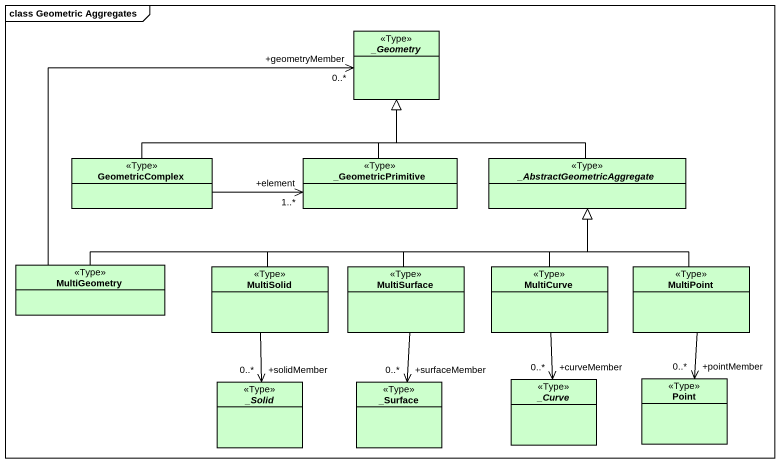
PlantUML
@startuml
mainframe class Geometric Aggregates
hide circle
hide empty members
abstract class "_Geometry" as Geometry <<Type>> #CCFFCC
class GeometricComplex <<Type>> #CCFFCC
class "_GeometricPrimitive" as GeometricPrimitive <<Type>> #CCFFCC
abstract class "_AbstractGeometricAggregate" as AbstractGeometricAggregate <<Type>> #CCFFCC
class MultiGeometry <<Type>> #CCFFCC
class MultiSolid <<Type>> #CCFFCC
class MultiSurface <<Type>> #CCFFCC
class MultiCurve <<Type>> #CCFFCC
class MultiPoint <<Type>> #CCFFCC
abstract class "_Solid" as Solid <<Type>> #CCFFCC
class "_Surface" as Surface <<Type>> #CCFFCC
abstract class "_Curve" as Curve <<Type>> #CCFFCC
class Point <<Type>> #CCFFCC
Geometry "+geometryMember\n0..*" <-- MultiGeometry
GeometricComplex -right-|> Geometry
GeometricPrimitive -up-|> Geometry
GeometricPrimitive "+element\n1..*" <-left- GeometricComplex
AbstractGeometricAggregate -up-|> Geometry
MultiGeometry -right-|> AbstractGeometricAggregate
MultiSolid -right-|> AbstractGeometricAggregate
MultiSurface -up-|> AbstractGeometricAggregate
MultiCurve -up-|> AbstractGeometricAggregate
MultiPoint -up-|> AbstractGeometricAggregate
Solid "+solidMember\n0..*" <-up- MultiSolid
Surface "+surfaceMember\n0..*" <-up- MultiSurface
Curve "+curveMember\n0..*" <-up- MultiCurve
Point "+pointMember\n0..*" <-up- MultiPoint
@enduml
